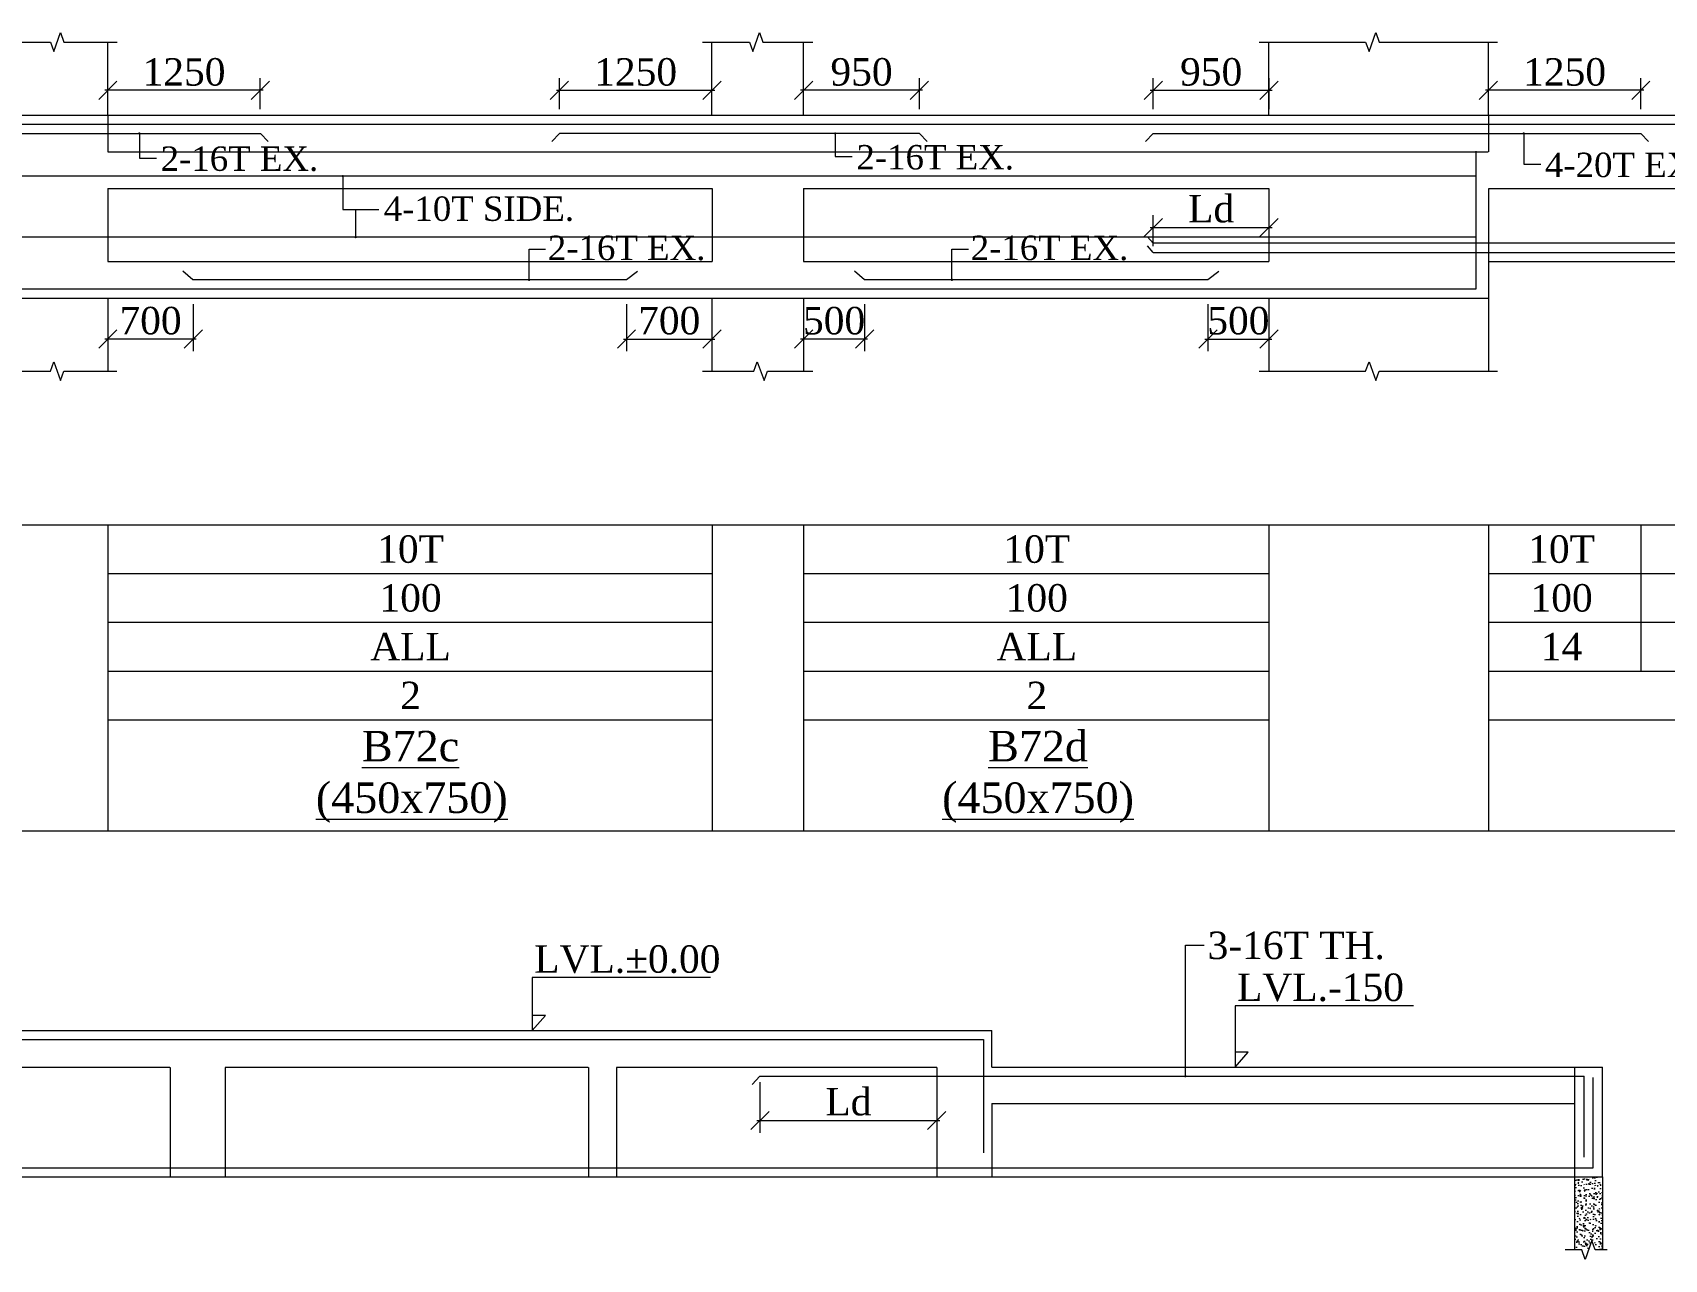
# Model space of a CAD drawing. Header units: millimetres. Extents: x 9781889 to 10654170, y -7852491 to -7608561.
# Drawn here: x 10213261 to 10226641, y -7792363 to -7782304 of the extents above; entities that cross this region are included whole.
import ezdxf
from ezdxf.enums import TextEntityAlignment as Align

# ---------------------------------------------------------------- set-up
doc = ezdxf.new("R2010")
doc.units = ezdxf.units.MM
doc.header["$LTSCALE"] = 10
doc.header["$PDMODE"] = 3
doc.linetypes.add('HIDDEN', pattern=[0.375, 0.25, -0.125])
for name, color, linetype, lineweight in [('LVL', 3, 'Continuous', 0), ('S-CUT OUT LINE', 9, 'Continuous', 0), ('S-DIM L.S.', 7, 'Continuous', 0), ('S-HATCH', 8, 'Continuous', 0), ('S-L.S.SECTION', 5, 'Continuous', 0), ('S-L.S.SLAB LINE', 252, 'HIDDEN', 0), ('S-L.S.STEEL', 1, 'Continuous', 9), ('S-L.S.STEEL 1', 6, 'Continuous', 0), ('S-SECTION MARK', 7, 'Continuous', 0), ('S-SHEET', 251, 'Continuous', 0), ('S-TEXT', 7, 'Continuous', 0), ('S-TEXT L.S. BEAM NO.', 30, 'Continuous', 0), ('S-TEXT. L.S.', 7, 'Continuous', 0)]:
    doc.layers.add(name, color=color, linetype=linetype, lineweight=lineweight)
doc.styles.add('135', font='arial.ttf', dxfattribs={"width": 0.8, "height": 135})
doc.styles.get("Standard").update_dxf_attribs({"font": 'arial.ttf'})
doc.styles.add('TEXT', font='times.ttf')
doc.dimstyles.new('75', dxfattribs={"dimtxt": 135, "dimasz": 90, "dimexe": 0.1, "dimexo": 0.03, "dimgap": 0.09, "dimtad": 1, "dimdec": 0, "dimzin": 0, "dimdsep": 46, "dimtxsty": '135', "dimblk": 'ARCHTICK', "dimcen": 0.09, "dimclrd": 256, "dimclre": 256, "dimclrt": 256, "dimadec": 0, "dimazin": 0, "dimtfac": 1, "dimtdec": 0, "dimtofl": 0, "dimtmove": 1, "dimatfit": 3, "dimldrblk": 'DOTSMALL', "dimfxl": 1, "dimtolj": 1, "dimtzin": 0, "dimlwd": -1, "dimlwe": -1, "dimarcsym": 0})
doc.dimstyles.new('SETU_1', dxfattribs={"dimtxt": 200, "dimasz": 150, "dimexe": 100, "dimexo": 50, "dimgap": 35, "dimtad": 1, "dimdec": 0, "dimzin": 0, "dimdsep": 46, "dimtxsty": 'Standard', "dimblk": 'OBLIQUE', "dimcen": 150, "dimdle": 25, "dimclrd": 256, "dimclre": 7, "dimclrt": 256, "dimadec": 0, "dimazin": 0, "dimtfac": 1, "dimtdec": 0, "dimtofl": 0, "dimtmove": 1, "dimatfit": 3, "dimfxl": 1, "dimtolj": 1, "dimtzin": 0, "dimlwd": -1, "dimlwe": 5, "dimarcsym": 1})

# ---------------------------------------------------------------- blocks, each defined once
blk = doc.blocks.new('_Oblique')
at = {"color": 0, "linetype": 'ByBlock', "lineweight": -2}
blk.add_line((-0.5, -0.5), (0.5, 0.5), dxfattribs=at)
blk = doc.blocks.new('*D25')
at = {"layer": 'Defpoints', "color": 0, "transparency": 16777216}
for p in [(10219224.69227201, -7790861.217814188, 0.0148120577035693), (10220674.69227201, -7790861.217814188, 0.0148120577035693), (10220674.69227201, -7791224.371646735)]:
    blk.add_point(p, dxfattribs=at)
at = {"layer": 'S-DIM L.S.', "color": 7, "lineweight": 5, "transparency": 16777216}
for p, q in [((10219224.69227201, -7790911.217814188), (10219224.69227201, -7791324.371646735)), ((10220674.69227201, -7790911.217814188), (10220674.69227201, -7791324.371646735))]:
    blk.add_line(p, q, dxfattribs=at)
at = {"layer": 'S-DIM L.S.', "transparency": 16777216}
blk.add_line((10219199.69227201, -7791224.371646735), (10220699.69227201, -7791224.371646735), dxfattribs=at)
at = {"layer": 'S-DIM L.S.', "transparency": 16777216, "xscale": 150, "yscale": 150, "zscale": 150, "rotation": 180}
blk.add_blockref('_Oblique', (10219224.69227201, -7791224.371646735), dxfattribs=at)
at = {"layer": 'S-DIM L.S.', "transparency": 16777216, "xscale": 150, "yscale": 150, "zscale": 150}
blk.add_blockref('_Oblique', (10220674.69227201, -7791224.371646735), dxfattribs=at)
at = {"layer": 'S-DIM L.S.', "transparency": 16777216, "insert": (10219949.69227201, -7791071.761697204), "char_height": 225, "attachment_point": 5, "style": 'TEXT'}
blk.add_mtext('\\A1;Ld', dxfattribs=at)
blk = doc.blocks.new('*D660')
at = {"layer": 'Defpoints', "color": 0, "transparency": 16777216}
for p in [(10213877.65797035, -7782776.630698179), (10213877.65797035, -7782980.434321274, 0.0148120577035693), (10215127.65797035, -7782980.434321274, 0.0148120577035693)]:
    blk.add_point(p, dxfattribs=at)
at = {"layer": 'S-DIM L.S.', "transparency": 16777216}
blk.add_line((10215152.65797035, -7782776.630698179), (10213852.65797035, -7782776.630698179), dxfattribs=at)
at = {"layer": 'S-DIM L.S.', "color": 7, "lineweight": 5, "transparency": 16777216}
for p, q in [((10213877.65797035, -7782930.434321274), (10213877.65797035, -7782676.630698179)), ((10215127.65797035, -7782930.434321274), (10215127.65797035, -7782676.630698179))]:
    blk.add_line(p, q, dxfattribs=at)
at = {"layer": 'S-DIM L.S.', "transparency": 16777216, "xscale": 150, "yscale": 150, "zscale": 150, "rotation": 180}
blk.add_blockref('_Oblique', (10213877.65797035, -7782776.630698179), dxfattribs=at)
at = {"layer": 'S-DIM L.S.', "transparency": 16777216, "xscale": 150, "yscale": 150, "zscale": 150}
blk.add_blockref('_Oblique', (10215127.65797035, -7782776.630698179), dxfattribs=at)
at = {"layer": 'S-DIM L.S.', "transparency": 16777216, "insert": (10214502.65797035, -7782627.184050739), "char_height": 225, "attachment_point": 5, "style": 'TEXT'}
blk.add_mtext('\\A1;1250', dxfattribs=at)
blk = doc.blocks.new('*D662')
at = {"layer": 'Defpoints', "color": 0, "transparency": 16777216}
for p in [(10218830.74258311, -7782776.630698179), (10217580.74258311, -7782980.434321274, 0.0148120577035693), (10218830.74258311, -7782980.434321274, 0.0148120577035693)]:
    blk.add_point(p, dxfattribs=at)
at = {"layer": 'S-DIM L.S.', "transparency": 16777216}
blk.add_line((10217555.74258311, -7782776.630698179), (10218855.74258311, -7782776.630698179), dxfattribs=at)
at = {"layer": 'S-DIM L.S.', "color": 7, "lineweight": 5, "transparency": 16777216}
for p, q in [((10217580.74258311, -7782930.434321274), (10217580.74258311, -7782676.630698179)), ((10218830.74258311, -7782930.434321274), (10218830.74258311, -7782676.630698179))]:
    blk.add_line(p, q, dxfattribs=at)
at = {"layer": 'S-DIM L.S.', "transparency": 16777216, "xscale": 150, "yscale": 150, "zscale": 150, "rotation": 180}
blk.add_blockref('_Oblique', (10217580.74258311, -7782776.630698179), dxfattribs=at)
at = {"layer": 'S-DIM L.S.', "transparency": 16777216, "xscale": 150, "yscale": 150, "zscale": 150}
blk.add_blockref('_Oblique', (10218830.74258311, -7782776.630698179), dxfattribs=at)
at = {"layer": 'S-DIM L.S.', "transparency": 16777216, "insert": (10218205.74258311, -7782627.184050739), "char_height": 225, "attachment_point": 5, "style": 'TEXT'}
blk.add_mtext('\\A1;1250', dxfattribs=at)
blk = doc.blocks.new('*D663')
at = {"layer": 'Defpoints', "color": 0, "transparency": 16777216}
for p in [(10219582.70883516, -7782776.630718661), (10219582.70883516, -7782980.434341757, 0.0148120577035693), (10220532.70883516, -7782980.434341757, 0.0148120577035693)]:
    blk.add_point(p, dxfattribs=at)
at = {"layer": 'S-DIM L.S.', "transparency": 16777216}
blk.add_line((10220557.70883516, -7782776.630718661), (10219557.70883516, -7782776.630718661), dxfattribs=at)
at = {"layer": 'S-DIM L.S.', "color": 7, "lineweight": 5, "transparency": 16777216}
for p, q in [((10219582.70883516, -7782930.434341757), (10219582.70883516, -7782676.630718661)), ((10220532.70883516, -7782930.434341757), (10220532.70883516, -7782676.630718661))]:
    blk.add_line(p, q, dxfattribs=at)
at = {"layer": 'S-DIM L.S.', "transparency": 16777216, "xscale": 150, "yscale": 150, "zscale": 150, "rotation": 180}
blk.add_blockref('_Oblique', (10219582.70883516, -7782776.630718661), dxfattribs=at)
at = {"layer": 'S-DIM L.S.', "transparency": 16777216, "xscale": 150, "yscale": 150, "zscale": 150}
blk.add_blockref('_Oblique', (10220532.70883516, -7782776.630718661), dxfattribs=at)
at = {"layer": 'S-DIM L.S.', "transparency": 16777216, "insert": (10220057.70883516, -7782626.859629981), "char_height": 225, "attachment_point": 5, "style": 'TEXT'}
blk.add_mtext('\\A1;950', dxfattribs=at)
blk = doc.blocks.new('*D667')
at = {"layer": 'Defpoints', "color": 0, "transparency": 16777216}
for p in [(10218130.61970604, -7784480.43433264, 0.01476447265749739), (10218830.74258306, -7784480.434330777, 0.01481205770356929), (10218830.74258306, -7784816.507073716)]:
    blk.add_point(p, dxfattribs=at)
at = {"layer": 'S-DIM L.S.', "color": 7, "lineweight": 5, "transparency": 16777216}
for p, q in [((10218130.61970604, -7784530.43433264), (10218130.61970604, -7784916.507073716)), ((10218830.74258306, -7784530.434330777), (10218830.74258306, -7784916.507073716))]:
    blk.add_line(p, q, dxfattribs=at)
at = {"layer": 'S-DIM L.S.', "transparency": 16777216}
blk.add_line((10218105.61970604, -7784816.507073716), (10218855.74258306, -7784816.507073716), dxfattribs=at)
at = {"layer": 'S-DIM L.S.', "transparency": 16777216, "xscale": 150, "yscale": 150, "zscale": 150, "rotation": 180}
blk.add_blockref('_Oblique', (10218130.61970604, -7784816.507073716), dxfattribs=at)
at = {"layer": 'S-DIM L.S.', "transparency": 16777216, "xscale": 150, "yscale": 150, "zscale": 150}
blk.add_blockref('_Oblique', (10218830.74258306, -7784816.507073716), dxfattribs=at)
at = {"layer": 'S-DIM L.S.', "transparency": 16777216, "insert": (10218480.68114455, -7784666.735985036), "char_height": 225, "attachment_point": 5, "style": 'TEXT'}
blk.add_mtext('\\A1;700', dxfattribs=at)
blk = doc.blocks.new('*D668')
at = {"layer": 'Defpoints', "color": 0, "transparency": 16777216}
for p in [(10213877.65797035, -7784480.43432893, 0.0148120577035693), (10214577.78084737, -7784480.434330792, 0.0147644726574974), (10213877.65797035, -7784816.507071869)]:
    blk.add_point(p, dxfattribs=at)
at = {"layer": 'S-DIM L.S.', "color": 7, "lineweight": 5, "transparency": 16777216}
for p, q in [((10213877.65797035, -7784530.43432893), (10213877.65797035, -7784916.507071869)), ((10214577.78084737, -7784530.434330792), (10214577.78084737, -7784916.507071869))]:
    blk.add_line(p, q, dxfattribs=at)
at = {"layer": 'S-DIM L.S.', "transparency": 16777216}
blk.add_line((10214602.78084737, -7784816.507071869), (10213852.65797035, -7784816.507071869), dxfattribs=at)
at = {"layer": 'S-DIM L.S.', "transparency": 16777216, "xscale": 150, "yscale": 150, "zscale": 150, "rotation": 180}
blk.add_blockref('_Oblique', (10213877.65797035, -7784816.507071869), dxfattribs=at)
at = {"layer": 'S-DIM L.S.', "transparency": 16777216, "xscale": 150, "yscale": 150, "zscale": 150}
blk.add_blockref('_Oblique', (10214577.78084737, -7784816.507071869), dxfattribs=at)
at = {"layer": 'S-DIM L.S.', "transparency": 16777216, "insert": (10214227.71940886, -7784666.735983188), "char_height": 225, "attachment_point": 5, "style": 'TEXT'}
blk.add_mtext('\\A1;700', dxfattribs=at)
blk = doc.blocks.new('_ArchTick')
at = {"color": 0, "linetype": 'ByBlock', "const_width": 0.15}
blk.add_lwpolyline([(-0.5, -0.5), (0.5, 0.5)], dxfattribs=at)
blk = doc.blocks.new('*D669')
at = {"layer": 'Defpoints', "color": 0, "transparency": 16777216}
for p in [(10222897.58595814, -7784480.434336358, 0.01476447265749739), (10223397.70883516, -7784480.434334495, 0.01481205770356929), (10223397.70883516, -7784816.507077434)]:
    blk.add_point(p, dxfattribs=at)
at = {"layer": 'S-DIM L.S.', "color": 7, "lineweight": 5, "transparency": 16777216}
for p, q in [((10222897.58595814, -7784530.434336358), (10222897.58595814, -7784916.507077434)), ((10223397.70883516, -7784530.434334495), (10223397.70883516, -7784916.507077434))]:
    blk.add_line(p, q, dxfattribs=at)
at = {"layer": 'S-DIM L.S.', "transparency": 16777216}
blk.add_line((10222872.58595814, -7784816.507077434), (10223422.70883516, -7784816.507077434), dxfattribs=at)
at = {"layer": 'S-DIM L.S.', "transparency": 16777216, "xscale": 150, "yscale": 150, "zscale": 150, "rotation": 180}
blk.add_blockref('_Oblique', (10222897.58595814, -7784816.507077434), dxfattribs=at)
at = {"layer": 'S-DIM L.S.', "transparency": 16777216, "xscale": 150, "yscale": 150, "zscale": 150}
blk.add_blockref('_Oblique', (10223397.70883516, -7784816.507077434), dxfattribs=at)
at = {"layer": 'S-DIM L.S.', "transparency": 16777216, "insert": (10223147.64739665, -7784667.060429994), "char_height": 225, "attachment_point": 5, "style": 'TEXT'}
blk.add_mtext('\\A1;500', dxfattribs=at)
blk = doc.blocks.new('*D670')
at = {"layer": 'Defpoints', "color": 0, "transparency": 16777216}
for p in [(10219582.70883516, -7784480.434341953, 0.0148120577035693), (10220082.83171219, -7784480.434343816, 0.0147644726574974), (10219582.70883516, -7784816.507084892)]:
    blk.add_point(p, dxfattribs=at)
at = {"layer": 'S-DIM L.S.', "color": 7, "lineweight": 5, "transparency": 16777216}
for p, q in [((10219582.70883516, -7784530.434341953), (10219582.70883516, -7784916.507084892)), ((10220082.83171219, -7784530.434343816), (10220082.83171219, -7784916.507084892))]:
    blk.add_line(p, q, dxfattribs=at)
at = {"layer": 'S-DIM L.S.', "transparency": 16777216}
blk.add_line((10220107.83171219, -7784816.507084892), (10219557.70883516, -7784816.507084892), dxfattribs=at)
at = {"layer": 'S-DIM L.S.', "transparency": 16777216, "xscale": 150, "yscale": 150, "zscale": 150, "rotation": 180}
blk.add_blockref('_Oblique', (10219582.70883516, -7784816.507084892), dxfattribs=at)
at = {"layer": 'S-DIM L.S.', "transparency": 16777216, "xscale": 150, "yscale": 150, "zscale": 150}
blk.add_blockref('_Oblique', (10220082.83171219, -7784816.507084892), dxfattribs=at)
at = {"layer": 'S-DIM L.S.', "transparency": 16777216, "insert": (10219832.77027368, -7784667.060437452), "char_height": 225, "attachment_point": 5, "style": 'TEXT'}
blk.add_mtext('\\A1;500', dxfattribs=at)
blk = doc.blocks.new('*D671')
at = {"layer": 'Defpoints', "color": 0, "transparency": 16777216}
for p in [(10225197.65797034, -7782776.630698179), (10225197.65797034, -7782980.434321274, 0.0148120577035693), (10226447.65797034, -7782980.434321274, 0.0148120577035693)]:
    blk.add_point(p, dxfattribs=at)
at = {"layer": 'S-DIM L.S.', "transparency": 16777216}
blk.add_line((10226472.65797034, -7782776.630698179), (10225172.65797034, -7782776.630698179), dxfattribs=at)
at = {"layer": 'S-DIM L.S.', "color": 7, "lineweight": 5, "transparency": 16777216}
for p, q in [((10225197.65797034, -7782930.434321274), (10225197.65797034, -7782676.630698179)), ((10226447.65797034, -7782930.434321274), (10226447.65797034, -7782676.630698179))]:
    blk.add_line(p, q, dxfattribs=at)
at = {"layer": 'S-DIM L.S.', "transparency": 16777216, "xscale": 150, "yscale": 150, "zscale": 150, "rotation": 180}
blk.add_blockref('_Oblique', (10225197.65797034, -7782776.630698179), dxfattribs=at)
at = {"layer": 'S-DIM L.S.', "transparency": 16777216, "xscale": 150, "yscale": 150, "zscale": 150}
blk.add_blockref('_Oblique', (10226447.65797034, -7782776.630698179), dxfattribs=at)
at = {"layer": 'S-DIM L.S.', "transparency": 16777216, "insert": (10225822.65797034, -7782627.184050739), "char_height": 225, "attachment_point": 5, "style": 'TEXT'}
blk.add_mtext('\\A1;1250', dxfattribs=at)
blk = doc.blocks.new('*D672')
at = {"layer": 'Defpoints', "color": 0, "transparency": 16777216}
for p in [(10223399.57335762, -7782776.630698179), (10222449.57335762, -7782980.434321274, 0.01481205770356929), (10223399.57335762, -7782980.434321274, 0.01481205770356929)]:
    blk.add_point(p, dxfattribs=at)
at = {"layer": 'S-DIM L.S.', "transparency": 16777216}
blk.add_line((10222424.57335762, -7782776.630698179), (10223424.57335762, -7782776.630698179), dxfattribs=at)
at = {"layer": 'S-DIM L.S.', "color": 7, "lineweight": 5, "transparency": 16777216}
for p, q in [((10222449.57335762, -7782930.434321274), (10222449.57335762, -7782676.630698179)), ((10223399.57335762, -7782930.434321274), (10223399.57335762, -7782676.630698179))]:
    blk.add_line(p, q, dxfattribs=at)
at = {"layer": 'S-DIM L.S.', "transparency": 16777216, "xscale": 150, "yscale": 150, "zscale": 150, "rotation": 180}
blk.add_blockref('_Oblique', (10222449.57335762, -7782776.630698179), dxfattribs=at)
at = {"layer": 'S-DIM L.S.', "transparency": 16777216, "xscale": 150, "yscale": 150, "zscale": 150}
blk.add_blockref('_Oblique', (10223399.57335762, -7782776.630698179), dxfattribs=at)
at = {"layer": 'S-DIM L.S.', "transparency": 16777216, "insert": (10222924.57335762, -7782626.859609499), "char_height": 225, "attachment_point": 5, "style": 'TEXT'}
blk.add_mtext('\\A1;950', dxfattribs=at)
blk = doc.blocks.new('*D1344')
at = {"layer": 'Defpoints', "color": 0, "transparency": 16777216}
for p in [(10223399.47162797, -7783901.630700042), (10222449.47162797, -7784105.434323137, 0.01481205770356929), (10223399.47162797, -7784105.434323137, 0.01481205770356929)]:
    blk.add_point(p, dxfattribs=at)
at = {"layer": 'S-DIM L.S.', "color": 7, "lineweight": 5, "transparency": 16777216}
for p, q in [((10222449.47162797, -7784055.434323137), (10222449.47162797, -7783801.630700042)), ((10223399.47162797, -7784055.434323137), (10223399.47162797, -7783801.630700042))]:
    blk.add_line(p, q, dxfattribs=at)
at = {"layer": 'S-DIM L.S.', "transparency": 16777216}
blk.add_line((10222424.47162797, -7783901.630700042), (10223424.47162797, -7783901.630700042), dxfattribs=at)
at = {"layer": 'S-DIM L.S.', "transparency": 16777216, "xscale": 150, "yscale": 150, "zscale": 150, "rotation": 180}
blk.add_blockref('_Oblique', (10222449.47162797, -7783901.630700042), dxfattribs=at)
at = {"layer": 'S-DIM L.S.', "transparency": 16777216, "xscale": 150, "yscale": 150, "zscale": 150}
blk.add_blockref('_Oblique', (10223399.47162797, -7783901.630700042), dxfattribs=at)
at = {"layer": 'S-DIM L.S.', "transparency": 16777216, "insert": (10222924.47162797, -7783749.020750511), "char_height": 225, "attachment_point": 5, "style": 'TEXT'}
blk.add_mtext('\\A1;Ld', dxfattribs=at)

msp = doc.modelspace()

# ---------------------------------------------------------------- hatches: boundary and pattern name
at = {"layer": 'S-HATCH'}
h = msp.add_hatch(dxfattribs=at)
h.set_pattern_fill('AR-CONC', color=256, scale=0.5)
h.set_pattern_definition([(49.99999999999999, (429094.0450208168, -63069.08608695213), (91.092334498002, -7.969542769451543), [9.525, -104.775]), (355, (429094.0450208168, -63069.08608695213), (-17.62171071248467, 95.52842261951757), [7.62, -83.820292085]), (100.4514447, (429101.6360243168, -63069.75021370221), (73.47062354517664, 87.55887595609755), [8.095004399999997, -89.04512229999997]), (46.18420000000001, (429094.0450208168, -63043.68608695175), (135.539520446065, -21.02116396636357), [14.2875, -157.1625]), (96.63555760999992, (429105.3399708159, -63045.43783695251), (118.7020670257515, 123.7130622988608), [12.14251157, -133.56780408]), (351.1841511700001, (429094.0450208168, -63043.68608695175), (118.7020670324885, 123.7130622927663), [11.429983535, -125.72986596]), (21, (429106.7450208161, -63050.03608695231), (75.80719563456624, -51.1325990935438), [9.525, -104.775]), (326.0000000000001, (429106.7450208161, -63050.03608695231), (30.90101417382354, 92.09398306115963), [7.62, -83.82]), (71.45144499999999, (429113.0622871164, -63054.29713690188), (106.7082096393581, 40.96138444295262), [8.0950044, -89.04496879999999]), (37.50000000000001, (429094.0450208168, -63069.08608695213), (1.544301625295908, 42.27751943657655), [0, -82.804, 0, -85.09, 0, -84.1375]), (7.499999999999999, (429094.0450208168, -63069.08608695213), (33.40983125515287, 50.09028740905975), [0, -48.514, 0, -80.899, 0, -32.0675]), (327.5, (429065.7240208164, -63069.08608695213), (67.7952975834357, -2.864371996336722), [0, -31.75, 0, -99.06, 0, -131.445]), (317.5, (429053.0240208171, -63069.08608695213), (74.06459069300902, 12.71324551666651), [0, -41.275, 0, -65.786, 0, -93.345])])
h.paths.add_polyline_path([(10225902.72979842, -7792286.217813811), (10226018.5105844, -7792286.217813811), (10226046.48089004, -7792209.370031453), (10226074.45119476, -7792286.217813811), (10226132.72979842, -7792286.217813811), (10226132.72979842, -7791686.217814184), (10225902.72979842, -7791686.217814184)])

# ---------------------------------------------------------------- linework, layer by layer
at = {"layer": 'LVL', "linetype": 'Continuous'}
for points, elevation in [([(10218819.5969989, -7790051.203972649), (10217358.38079184, -7790051.203972649), (10217358.38079184, -7790486.217813066), (10217466.52031927, -7790364.134631827), (10217358.38079184, -7790364.134631827)], -0.007445023382499871), ([(10224582.17200492, -7790282.797574919), (10223120.95579787, -7790282.797574919), (10223120.95579787, -7790786.217813066), (10223229.0953253, -7790664.134631827), (10223120.95579787, -7790664.134631827)], -0.01149674345755222)]:
    msp.add_lwpolyline(points, dxfattribs=dict(at, elevation=elevation))
at = {"layer": 'S-CUT OUT LINE', "color": 5}
for points, elevation in [([(10213049.42109174, -7782380.434338411), (10213406.25492642, -7782380.434338411), (10213434.22523113, -7782457.28212077), (10213490.16584242, -7782303.586556053), (10213518.13614806, -7782380.434338411), (10213954.67508746, -7782380.434342129)], 0.001459401936510851), ([(10218752.45483963, -7782380.434338411), (10219137.7437069, -7782380.434338411), (10219165.71401161, -7782457.28212077), (10219221.6546229, -7782303.586556053), (10219249.62492854, -7782380.434338411), (10219657.70883535, -7782380.434342129)], 0.001499528002033858), ([(10223319.37022691, -7782380.434336541), (10224190.99842055, -7782380.434336541), (10224218.96872527, -7782457.2821189), (10224274.90933655, -7782303.586554183), (10224302.8796422, -7782380.434336541), (10225272.65797053, -7782380.434340259)], 0.001585541419351363), ([(10213049.42109174, -7785080.434328361), (10213406.25492641, -7785080.434328361), (10213434.22523113, -7785003.586546003), (10213490.16584241, -7785157.28211072), (10213518.13614806, -7785080.434328361), (10213952.65797053, -7785080.434324644)], 0.001411368944429478), ([(10218752.45483963, -7785080.434342522), (10219174.26896909, -7785080.434342522), (10219202.2392738, -7785003.586560164), (10219258.17988509, -7785157.282124881), (10219286.15019073, -7785080.434342522), (10219657.70883535, -7785080.43434624)], 0.002128869475784799), ([(10223319.37022691, -7785080.434334693), (10224190.99842055, -7785080.434334693), (10224218.96872527, -7785003.586552335), (10224274.90933655, -7785157.282117052), (10224302.8796422, -7785080.434334693), (10225272.65797053, -7785080.434338411)], 0.001770322820306158)]:
    msp.add_lwpolyline(points, dxfattribs=dict(at, elevation=elevation))
at = {"layer": 'S-CUT OUT LINE', "color": 1, "elevation": -0.01353057933676757}
msp.add_lwpolyline([(10226172.12412524, -7792286.217813811), (10226074.45119476, -7792286.217813811), (10226046.48089004, -7792209.370031453), (10225990.54027876, -7792363.06559617), (10225962.56997311, -7792286.217813811), (10225827.72979823, -7792286.217813811)], dxfattribs=at)
at = {"layer": 'S-L.S.SECTION'}
for p, q in [((10213877.65797035, -7782980.434341757, 0.001421251820391128), (10213877.65797035, -7782380.434342129, 0.001421251703975828)), ((10218830.74258306, -7782980.434338039, 0.001386408293038158), (10218830.74258306, -7782380.434338411, 0.001386408176622858)), ((10219582.70883516, -7782980.434341757, 0.001315767559195228), (10219582.70883516, -7782380.434342129, 0.001315767442779928)), ((10223397.65797034, -7782980.434336169, 0.001472421710355664), (10223397.65797034, -7782380.434336541, 0.001472421593940364)), ((10225197.65797034, -7782980.434339887, 0.001387040018959978), (10225197.65797034, -7782380.434340259, 0.001387039902544678)), ((10207512.60710552, -7782980.434338039, 0.001321742609845851), (10230798.17090319, -7782980.434338039, 0.001048851750315481)), ((10225197.65797034, -7784180.434344744, 0.001571821536329954), (10225197.65797034, -7785080.434338411, 0.001571821303499421)), ((10225197.65797034, -7784180.434344744, 0.001387040018959951), (10230798.17090319, -7784180.434339156, 0.001048851750315549)), ((10209312.65797035, -7784480.434338039, 0.00130346938171904), (10225198.76059332, -7784480.434338041, 0.001230461345052702)), ((10213877.68340276, -7784480.4343319, 0.001361754444460351), (10213877.65797034, -7785080.434324644, 0.001373218711894454)), ((10218830.74258306, -7784480.434342895, 0.0020157497667891), (10218830.74258306, -7785080.434342522, 0.0020157496503738)), ((10219582.70883516, -7784480.434346613, 0.001945109032946169), (10219582.70883516, -7785080.43434624, 0.00194510891653087)), ((10223397.65797034, -7784480.434335066, 0.001657203111310458), (10223397.65797034, -7785080.434334693, 0.001657202994895158)), ((10203519.74313679, -7790486.217813066, 0.001332026988831387), (10221124.74313678, -7790486.217813065, -0.009833809969895881)), ((10221124.74313683, -7790786.217813066, -0.01019243691810705), (10221124.74313678, -7790486.217813065, -0.01425743529885114)), ((10221124.74313683, -7790786.217813066, -0.01019243691810705), (10226132.72979842, -7790786.217813066, -0.01353057933676993)), ((10226132.72979842, -7791686.217814184, -0.01353057933676993), (10226132.72979842, -7790786.217813066, -0.01353057933676993)), ((10226132.72979842, -7791686.217814184, -0.01353057933676993), (10226132.72979842, -7790786.217813066, -0.01353057933676993)), ((10203519.74313679, -7791686.217814184, 0.001332026988831387), (10226128.6351797, -7791686.217814184, -0.01353435650377875))]:
    msp.add_line(p, q, dxfattribs=at)
at = {"layer": 'S-L.S.SECTION', "color": 1}
for p, q in [((10225902.72979842, -7791686.217814184, -0.01353057933676757), (10225902.72979842, -7792286.217813811, -0.01353057945318287)), ((10226132.72979842, -7791686.217814184, -0.01353057933676757), (10226132.72979842, -7792286.217813811, -0.01353057945318287))]:
    msp.add_line(p, q, dxfattribs=at)
at = {"layer": 'S-L.S.SLAB LINE', "ltscale": 0.3}
for p, q in [((10213877.70883517, -7782980.434338039, 0.00135029017702637), (10213877.70883517, -7783280.43433804, 0.001350290177025926)), ((10225197.65797034, -7782980.434338039, 0.001387040018959978), (10225197.65797034, -7783280.434338041, 0.001387040018959978)), ((10213877.70883517, -7783280.43433804, 0.00124714797700376), (10225197.65797034, -7783280.43433804, 0.001114485926122)), ((10213877.70883517, -7783580.43433841, 0.0008701865282829299), (10218832.70883517, -7783580.434338405, 0.001315790851015963)), ((10213877.70883517, -7783580.43433841, 0.001350290177026248), (10213877.70883517, -7784180.434338041, 0.001350290177026248)), ((10218832.70883517, -7783580.434338405, 0.001315790851015368), (10218832.70883517, -7784180.434338044, 0.001315790851015368)), ((10219582.70883516, -7783580.434338038, 0.001578708792828469), (10223397.65797034, -7783580.434338039, 0.001702937933433926)), ((10219582.70883516, -7783580.434343627, 0.001315767559195228), (10219582.70883516, -7784180.434338044, 0.001315767559195228)), ((10223397.65797034, -7783580.434343627, 0.001472421710355664), (10223397.65797034, -7784180.434338047, 0.001242455280202482)), ((10225197.65797034, -7783580.434338039, 0.001621227061338835), (10227458.23064821, -7783580.434338038, 0.001640506827682508)), ((10225197.65797034, -7783580.434338038, 0.001387040018959978), (10225197.65797034, -7784180.434344744, 0.001387040018959978)), ((10213877.70883517, -7784180.434338041, 0.001283694267988487), (10218832.70883517, -7784180.434338044, 0.001262229953255475)), ((10219582.70883516, -7784180.434338044, 0.001258981066060784), (10223397.65797034, -7784180.434338047, 0.001242455280202482)), ((10209214.74313679, -7790786.217818655, 0.001830138449808553), (10214389.74313683, -7790786.217818655, -0.01308504800761479)), ((10214389.74313683, -7790786.217824243, 0.0005953661054046303), (10214389.74313683, -7791686.217825361, 0.0005953661054046303)), ((10214839.74313683, -7790786.217818655, 0.001161662936316037), (10217819.74313684, -7790786.217818655, -0.01662816250044294)), ((10214839.74313683, -7790786.217824243, 0.0005953774775171493), (10214839.74313683, -7791686.217825361, 0.0005953774775171493)), ((10217819.74313684, -7790786.217824243, -0.0066070769167079), (10217819.74313684, -7791686.217825361, -0.0066070769167079)), ((10218049.74313684, -7790786.217813066, -0.0066070769167079), (10218049.74313684, -7791686.217814184, -0.0066070769167079)), ((10218049.74313684, -7790786.217818655, -0.0180012027186752), (10220674.74313683, -7790786.217818655, -0.03367177042708591)), ((10220674.74313683, -7790786.217824243, 0.00015411162598472), (10220674.74313683, -7791686.217825361, 0.00015411162598472)), ((10225902.72979842, -7790786.217813066, -0.01364748884845306), (10225902.72979842, -7791686.217814184, -0.01364748884845306)), ((10225902.72979842, -7790786.217813066, -0.01364557344633275), (10225902.72979842, -7791686.217814184, -0.01364557344633275)), ((10225902.72979842, -7790786.217813066, -0.01364369904576367), (10225902.72979842, -7791686.217814184, -0.01364369904576367)), ((10221124.74313683, -7791086.217818655, 0.000768601634043505), (10225902.72979842, -7791086.217818654, -0.01369813725851379)), ((10221124.74313683, -7791086.217824243, 0.000154122998097239), (10221124.74313683, -7791686.217825361, 0.000154122998097239))]:
    msp.add_line(p, q, dxfattribs=at)
at = {"layer": 'S-L.S.STEEL'}
for p, q in [((10207616.2568473, -7783055.434339157, 0.001296441347694105), (10230648.17090319, -7783055.434339155, 0.001043427413092895)), ((10220532.70883516, -7783130.434343992, 0.001380068100462628), (10220595.90172985, -7783197.286498202, -0.0005772859711495723)), ((10222449.57335762, -7783130.434323509, 0.001823259807904747), (10222386.38046294, -7783197.286477719, -0.0001340942637074528)), ((10225097.59232941, -7784405.434338785, 0.001163659903235914), (10225097.59232941, -7783275.729655433, 0.001163659903235914)), ((10222449.4716273, -7784030.434349962, -0.01289677839372416), (10222402.14219087, -7783976.945804451, -0.01414054867537444)), ((10222449.47162735, -7784105.434339901, 0.001421826511119022), (10222402.14219093, -7784051.945794391, 0.0001780562294687389)), ((10230493.21298529, -7784030.43434443, -0.01307671428259283), (10222449.47162797, -7784030.43434996, -0.01289677839399152)), ((10222449.47162735, -7784105.434339901, 0.001421826511119022), (10230723.17090319, -7784105.434339901, 0.001044100811007432)), ((10206512.60710552, -7784405.434338787, 0.00121733239077298), (10225097.59232941, -7784405.434338785, 0.001163659903235914)), ((10219224.69227201, -7790861.217816052, -0.01027218757415179), (10219161.49937732, -7790928.069970262, -0.01222954164576399)), ((10219224.69227201, -7790861.217814188, -0.01027218751868819), (10225982.72979842, -7790861.217814184, -0.01354131853365637)), ((10225982.72979842, -7791523.951705611, -0.01353057933677082), (10225982.72979842, -7790861.217814184, -0.01353057933677082)), ((10226057.72979842, -7791611.217814929, -0.01353057933676993), (10226057.72979842, -7790870.96260412, -0.01353057933676993)), ((10203594.74313679, -7791611.217814929, 0.001330094443933838), (10226057.72979842, -7791611.217814929, -0.01355094463824003))]:
    msp.add_line(p, q, dxfattribs=at)
for points, elevation in [([(10218220.11970581, -7784262.221819387), (10218130.61970604, -7784330.434335993), (10214575.81459434, -7784330.434341581), (10214493.81459487, -7784259.721825496)], 0.001188913211905174), ([(10222987.08595791, -7784262.221823105), (10222897.58595814, -7784330.434339711), (10220082.83171126, -7784330.434347169), (10220000.83171179, -7784259.721831084)], 0.001188602395505303)]:
    msp.add_lwpolyline(points, dxfattribs=dict(at, elevation=elevation))
for points in [[(10212179.5224928, -7783130.434321648, 0.001760978502363545), (10215129.57335757, -7783130.434323511, 0.00183468959530078), (10215192.76625226, -7783197.286477723, -0.0001226644763343292)], [(10220532.70883517, -7783130.434342131, 0.001287606234821515), (10217580.74258311, -7783130.434323511, 0.001800477793869631), (10217517.54968843, -7783197.286477723, -0.0001568762777654777)], [(10222449.57335762, -7783130.434321648, 0.001730797942263634), (10226447.65797034, -7783130.434323511, 0.001451340560117089), (10226510.85086502, -7783197.286477723, -0.0005060135115180205)], [(10203669.74313679, -7790561.217814184, 0.00132969178792976), (10221057.56039786, -7790561.217814184, -0.00997308435695804), (10221057.56039786, -7791488.378874576, -0.00997308435695804)]]:
    msp.add_polyline3d(points, dxfattribs=at)
at = {"layer": 'S-L.S.STEEL 1'}
for p, q in [((10225097.59232941, -7783480.434338039, 0.001368329094117873), (10207616.2568473, -7783480.434338039, 0.001368329094117873)), ((10225097.59232941, -7783980.434338041, 0.001366014836377283), (10207616.2568473, -7783980.434338038, 0.001366014836377283))]:
    msp.add_line(p, q, dxfattribs=at)
at = {"layer": 'S-SHEET'}
for p, q in [((10203519.74313679, -7786338.620288303, 0.0014812057703569), (10230798.17090319, -7786338.620288303, -0.0007007425186846138)), ((10213877.65797035, -7786338.620288303, 0.001421251820391127), (10213877.65797035, -7788847.907690337, 0.001421251820391127)), ((10218832.65797034, -7786338.620288303, 0.001387040018959978), (10218832.65797034, -7788847.907690337, 0.001387040018959978)), ((10219582.65797034, -7786338.620288303, 0.001387040018959978), (10219582.65797034, -7788847.907690337, 0.001387040018959978)), ((10223397.65797034, -7786338.6202883, 0.001472421710355664), (10223397.65797034, -7788847.907690334, 0.001472421710355664)), ((10225197.65797034, -7786338.6202883, 0.001387040018959978), (10225197.65797034, -7788847.907690334, 0.001387040018959978)), ((10226447.65797034, -7786338.6202883, 0.001387040018959978), (10226447.65797034, -7787538.620287558, 0.001387040018959978)), ((10213877.65797035, -7786738.620286813, 0.00132700511468404), (10218832.65797034, -7786738.620286813, 0.00124816215243827)), ((10219582.65797034, -7786738.620286813, 0.001244546666863728), (10223397.65797034, -7786738.620286813, 0.001216757457567892)), ((10225197.65797034, -7786738.620286813, 0.001203645904033814), (10230198.17090319, -7786738.620286813, 0.001184127885706941)), ((10213877.65797035, -7787138.620287186, 0.00132700511468404), (10218832.65797034, -7787138.620287186, 0.00124816215243827)), ((10219582.65797034, -7787138.620287186, 0.001244546666863728), (10223397.65797034, -7787138.620287186, 0.001216757457567892)), ((10225197.65797034, -7787138.620287186, 0.001203645904033814), (10230198.17090319, -7787138.620287186, 0.001184127885706941)), ((10213877.65797035, -7787538.620287558, 0.00132700511468404), (10218832.65797034, -7787538.620287558, 0.00124816215243827)), ((10219582.65797034, -7787538.620287558, 0.001244546666863728), (10223397.65797034, -7787538.620287558, 0.001216757457567892)), ((10225197.65797034, -7787538.620287558, 0.001203645904033814), (10230198.17090319, -7787538.620287558, 0.001184127885706941)), ((10213877.65797035, -7787938.620287931, 0.00132700511468404), (10218832.65797034, -7787938.620287931, 0.00124816215243827)), ((10219582.65797034, -7787938.620287931, 0.001244546666863728), (10223397.65797034, -7787938.620287931, 0.001216757457567892)), ((10225197.65797034, -7787938.620287931, 0.001203645904033814), (10230198.17090319, -7787938.620287931, 0.001184127885706941)), ((10201466.62011156, -7788847.907828172), (10252800.77670043, -7788847.907828172)), ((10203519.74313679, -7788847.907690337, 0.0015661641550577), (10230798.17090319, -7788847.907690337, -0.0006157841339838135))]:
    msp.add_line(p, q, dxfattribs=at)

# ---------------------------------------------------------------- texts
at = {"layer": 'LVL', "style": 'TEXT'}
for s, p in [('LVL.%%P0.00', (10217374.15160776, -7790012.76812627, -0.001928872232710316)), ('LVL.-150', (10223136.72661378, -7790244.36172854, -0.005980592307762661))]:
    msp.add_text(s, height=225, dxfattribs=at).set_placement(p)
at = {"layer": 'S-L.S.STEEL 1', "style": 'TEXT'}
msp.add_text('4-10T SIDE.', height=199.9999999994716, dxfattribs=at).set_placement((10216139.98370061, -7783847.123838282, 0.001463312638068402))
at = {"layer": 'S-TEXT', "linetype": 'ByBlock', "style": 'TEXT'}
for s, p in [('10T', (10216359.78810493, -7786538.620287559, 0.001636542872302198)), ('10T', (10221494.78810493, -7786538.620287559, 0.001579611300956853)), ('10T', (10225797.71576149, -7786538.620287558, 0.001242246862038778)), ('100', (10216359.78810493, -7786938.620287932, 0.001636542872302198)), ('100', (10221494.78810493, -7786938.620287932, 0.001579611300956853)), ('100', (10225797.71576149, -7786938.620287931, 0.001242246862038778)), ('ALL', (10216359.78810493, -7787338.620288304, 0.001636542872302198)), ('ALL', (10221494.78810493, -7787338.620288304, 0.001579611300956853)), ('14', (10225797.71576149, -7787338.620288303, 0.001242246862038778)), ('2', (10216359.78810493, -7787738.620286814, 0.001781336029223398)), ('2', (10221494.78810493, -7787738.620286814, 0.001724404457878053))]:
    msp.add_text(s, height=224.9999999994056, dxfattribs=at).set_placement(p, align=Align.MIDDLE_CENTER)
at = {"layer": 'S-TEXT L.S. BEAM NO.', "color": 230, "linetype": 'ByBlock', "style": 'TEXT'}
for s, p in [('%%UB72d', (10221095.97273906, -7788279.28426447, 0.001689487549622253)), ('%%UB72c', (10215960.97273906, -7788279.28426447, 0.001746419120967598)), ('%%U(450x750)', (10215583.52725583, -7788702.259510803, 0.001746419120967598)), ('%%U(450x750)', (10220718.52725582, -7788702.259510803, 0.001689487549622253))]:
    msp.add_text(s, height=249.9999999993395, dxfattribs=at).set_placement(p)
at = {"layer": 'S-TEXT. L.S.', "style": 'TEXT'}
for s, height, p in [('2-16T EX.', 199.9999999994716, (10214310.82932181, -7783437.073308188, 0.004392523750572504)), ('2-16T EX.', 199.9999999994716, (10220015.88018663, -7783425.270050342, 0.004171358728949628)), ('4-20T EX.', 199.9999999994716, (10225661.29073548, -7783487.976395002, 0.004171358728949628)), ('2-16T EX.', 199.9999999994716, (10217485.51032594, -7784168.422207324, 0.003497521286088937)), ('2-16T EX.', 199.9999999994716, (10220953.08957485, -7784168.42221663, 0.003582592161084752)), ('3-16T TH.', 225, (10222895.37311043, -7789900.391907608, 0.008713139077749718))]:
    msp.add_text(s, height=height, dxfattribs=at).set_placement(p)

# ---------------------------------------------------------------- dimensions: what is measured, and where the dimension line sits
at = {"layer": 'S-DIM L.S.'}
for base, p1, p2, picture, middle in [((10213877.65797035, -7782776.630698179, -0.01339080588317817), (10215127.65797035, -7782980.434321274, 0.001421251820391127), (10213877.65797035, -7782980.434321274, 0.001421251820391127), '*D660', (10214502.65797035, -7782627.184050739, -0.01339080588317817)), ((10219582.70883516, -7782776.630718661, -0.01349629014437407), (10220532.70883516, -7782980.434341757, 0.001315767559195228), (10219582.70883516, -7782980.434341757, 0.001315767559195228), '*D663', (10220057.70883516, -7782626.859629981, -0.01349629014437407)), ((10225197.65797034, -7782776.630698179, -0.01342501768460932), (10226447.65797034, -7782980.434321274, 0.001387040018959978), (10225197.65797034, -7782980.434321274, 0.001387040018959978), '*D671', (10225822.65797034, -7782627.184050739, -0.01342501768460932)), ((10213877.65797035, -7784816.507071869, 0.0009115714532535631), (10214577.78084737, -7784480.434330792, 0.01567604411075096), (10213877.65797035, -7784480.43432893, 0.01572362915682286), '*D668', (10214227.71940886, -7784666.735983188, 0.0009115714532535631))]:
    dim = msp.add_linear_dim(base=base, p1=p1, p2=p2, dimstyle='SETU_1', override={"dimtxt": 225, "dimtxsty": 'TEXT'}, dxfattribs=at)
    dim.commit()
    dim.dimension.update_dxf_attribs({"geometry": picture, "text_midpoint": middle})
for base, p1, p2, picture, middle in [((10218830.74258311, -7782776.630698179, -0.01307588045085678), (10217580.74258311, -7782980.434321274, 0.001736177252712521), (10218830.74258311, -7782980.434321274, 0.001736177252712521), '*D662', (10218205.74258311, -7782627.184050739, -0.01307588045085678)), ((10223399.57335762, -7782776.630698179, -0.01305309843693195), (10222449.57335762, -7782980.434321274, 0.001758959266637347), (10223399.57335762, -7782980.434321274, 0.001758959266637347), '*D672', (10222924.57335762, -7782626.859609499, -0.01305309843693195)), ((10218830.74258306, -7784816.507073716, 0.0008767279259006), (10218130.61970604, -7784480.43433264, 0.01564120058339799), (10218830.74258306, -7784480.434330777, 0.01568878562946989), '*D667', (10218480.68114455, -7784666.735985036, 0.0008767279259006))]:
    dim = msp.add_linear_dim(base=base, p1=p1, p2=p2, angle=180, dimstyle='SETU_1', override={"dimtxt": 225, "dimtxsty": 'TEXT'}, dxfattribs=at)
    dim.commit()
    dim.dimension.update_dxf_attribs({"geometry": picture, "text_midpoint": middle})
for base, p1, p2, picture, middle in [((10223399.47162797, -7783901.630700042, -0.01289677839399152), (10222449.47162797, -7784105.434323137, 0.00191527930957777), (10223399.47162797, -7784105.434323137, 0.00191527930957777), '*D1344', (10222924.47162797, -7783749.020750511, -0.01289677839399152)), ((10220674.69227201, -7791224.371646735, -0.02578559513513689), (10219224.69227201, -7790861.217814188, -0.01097353743156759), (10220674.69227201, -7790861.217814188, -0.01097353743156759), '*D25', (10219949.69227201, -7791071.761697204, -0.02578559513513689))]:
    dim = msp.add_linear_dim(base=base, p1=p1, p2=p2, angle=180, text='Ld', dimstyle='SETU_1', override={"dimtxt": 225, "dimtxsty": 'TEXT'}, dxfattribs=at)
    dim.commit()
    dim.dimension.update_dxf_attribs({"geometry": picture, "text_midpoint": middle})
dim = msp.add_linear_dim(base=(10219582.70883516, -7784816.507084892, 0.0008060871920576654), p1=(10220082.83171219, -7784480.434343816, 0.01557055984955506), p2=(10219582.70883516, -7784480.434341953, 0.01561814489562696), dimstyle='SETU_1', override={"dimtxt": 225, "dimtxsty": 'TEXT'}, dxfattribs=at)
dim.commit()
dim.dimension.update_dxf_attribs({"geometry": '*D670', "text_midpoint": (10219832.77027368, -7784816.507084892, 0.0008060871920576654), "dimtype": 160})
dim = msp.add_linear_dim(base=(10223397.70883516, -7784816.507077434, 0.0008910796512590115), p1=(10222897.58595814, -7784480.434336358, 0.01565555230875641), p2=(10223397.70883516, -7784480.434334495, 0.0157031373548283), angle=180, dimstyle='SETU_1', override={"dimtxt": 225, "dimtxsty": 'TEXT'}, dxfattribs=at)
dim.commit()
dim.dimension.update_dxf_attribs({"geometry": '*D669', "text_midpoint": (10223147.64739665, -7784816.507077434, 0.0008910796512590115), "dimtype": 160})

# ---------------------------------------------------------------- leaders
at = {"layer": 'S-L.S.STEEL 1'}
for points in [[(10215803.92712728, -7783480.434338039, 0.001368329094117873), (10215803.92712728, -7783755.058461376, 0.001368329094117873), (10216099.16175751, -7783755.058461376, 0.001368329094117873)], [(10215909.88917001, -7783980.434338039, 0.001366014836377283), (10215909.88917001, -7783755.058461376, 0.001366014836377283), (10216099.16175751, -7783755.058461376, 0.001366014836377283)]]:
    msp.add_leader(points, dimstyle='75', override={"dimasz": 75, "dimclrd": 6}, dxfattribs=at)
at = {"layer": 'S-SECTION MARK'}
for points in [[(10214136.80214893, -7783130.434332823, 0.001900893455810592), (10214136.80214893, -7783331.863750848, 0.001900893455810592), (10214276.14279084, -7783331.863750848, 0.001900893455810592)], [(10219841.85301375, -7783130.434338411, 0.001713940235618865), (10219841.85301375, -7783320.060493003, 0.001713940235618865), (10219981.19365566, -7783320.060493003, 0.001713940235618865)], [(10225487.2635626, -7783130.434338411, 0.001713940235618865), (10225487.2635626, -7783382.766837662, 0.001713940235618865), (10225626.60420451, -7783382.766837662, 0.001713940235618865)], [(10217331.60267672, -7784330.434341071, 0.001188913211905174), (10217331.60267672, -7784078.101841821, 0.001188913211905174), (10217466.98345798, -7784078.101841821, 0.001188913211905174)], [(10220799.18192564, -7784330.434350377, 0.001188602395505303), (10220799.18192564, -7784078.101851127, 0.001188602395505303), (10220934.56270689, -7784078.101851127, 0.001188602395505303)], [(10222713.71103521, -7790861.217814186, -0.01195978959167997), (10222713.71103521, -7789785.260311505, -0.01195978959167997), (10222866.26762595, -7789785.260311505, -0.01195978959167997)]]:
    msp.add_leader(points, dimstyle='75', override={"dimasz": 75}, dxfattribs=at)

doc.saveas('drawing.dxf')
